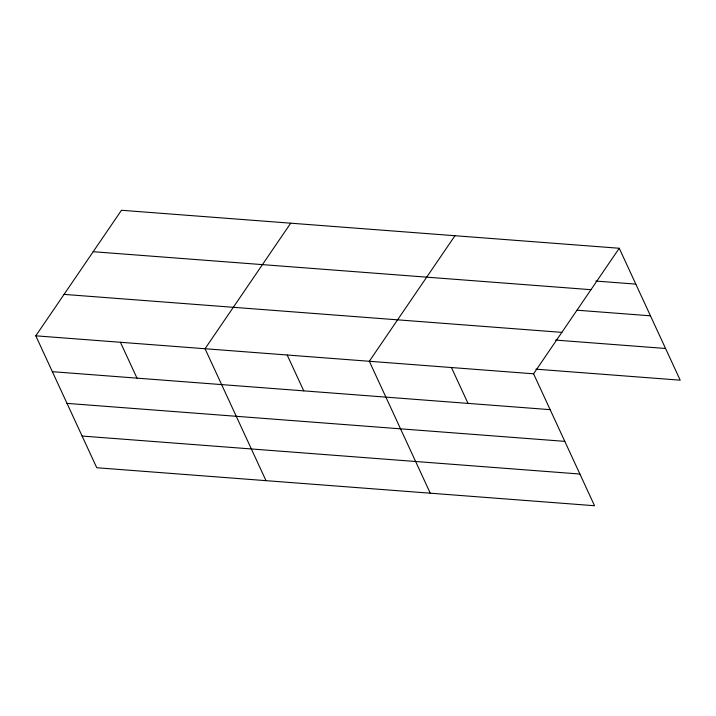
<?xml version="1.0" encoding="UTF-8"?>
<svg xmlns="http://www.w3.org/2000/svg" width="716" height="716" viewBox="0 0 716 716"><rect width="100%" height="100%" fill="white"/><g stroke="black" fill="none" stroke-linecap="round" stroke-linejoin="round"><path stroke-width="1.07" d="M619.242 248.255L533.581 373.806L594.54 505.729L96.758 467.745L35.8 335.822L121.46 210.271L619.242 248.255L680.2 380.178L535.908 369.17M290.705 223.186L205.044 348.737L266.003 480.66M454.973 235.716L369.313 361.267L430.271 493.19M595.855 281.066L635.817 284.109M93.187 251.71L590.977 289.685M577.203 310.225L650.459 315.81M64.064 294.392L561.854 332.367M555.67 340.091L665.549 348.477M35.8 335.822L533.581 373.806M52.366 371.685L550.157 409.659M67.018 403.385L564.799 441.36M82.107 436.044L579.897 474.028M451.447 367.541L468.022 403.394M287.179 355.002L303.754 390.864M120.422 342.284L136.998 378.146"/></g></svg>
